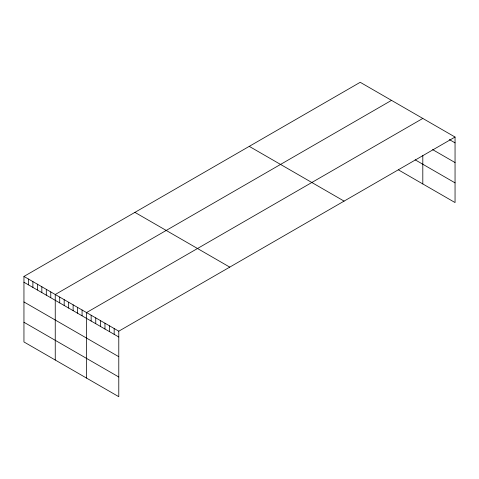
<?xml version="1.0" encoding="UTF-8"?>
<svg xmlns="http://www.w3.org/2000/svg" width="479" height="479" viewBox="0 0 479 479"><rect width="100%" height="100%" fill="white"/><g stroke="black" fill="none" stroke-linecap="round" stroke-linejoin="round"><path stroke-width="0.72" d="M455.05 137.048L118.786 331.187L118.786 396.702L23.95 341.952L23.95 276.437L360.214 82.298L455.05 137.048L455.05 202.563L398.534 169.937M391.511 100.362L55.247 294.507L55.247 360.022M422.807 118.433L86.543 312.571L86.543 378.087M449.29 139.539L455.05 142.862M432.597 149.598L455.05 162.561M415.143 159.818L455.05 182.864M249.248 146.364L344.084 201.114M134.916 212.371L229.752 267.12M23.95 276.437L118.786 331.187M23.95 282.251L118.786 337.006M23.95 301.956L118.786 356.705M23.95 322.253L118.786 377.003M422.807 155.549L422.807 183.948M114.176 328.528L114.176 334.342M109.571 325.87L109.571 331.684M104.967 323.211L104.967 329.025M100.356 320.553L100.356 326.367M95.752 317.894L95.752 323.708M91.148 315.23L91.148 321.05M82.071 309.991L82.071 315.805M77.598 307.41L77.598 313.224M73.125 304.83L73.125 310.643M68.659 302.249L68.659 308.063M64.186 299.668L64.186 305.482M59.713 297.088L59.713 302.902M50.774 291.927L50.774 297.74M46.301 289.34L46.301 295.16M41.835 286.759L41.835 292.579M37.362 284.179L37.362 289.993M32.889 281.598L32.889 287.412M28.423 279.017L28.423 284.831"/></g></svg>
